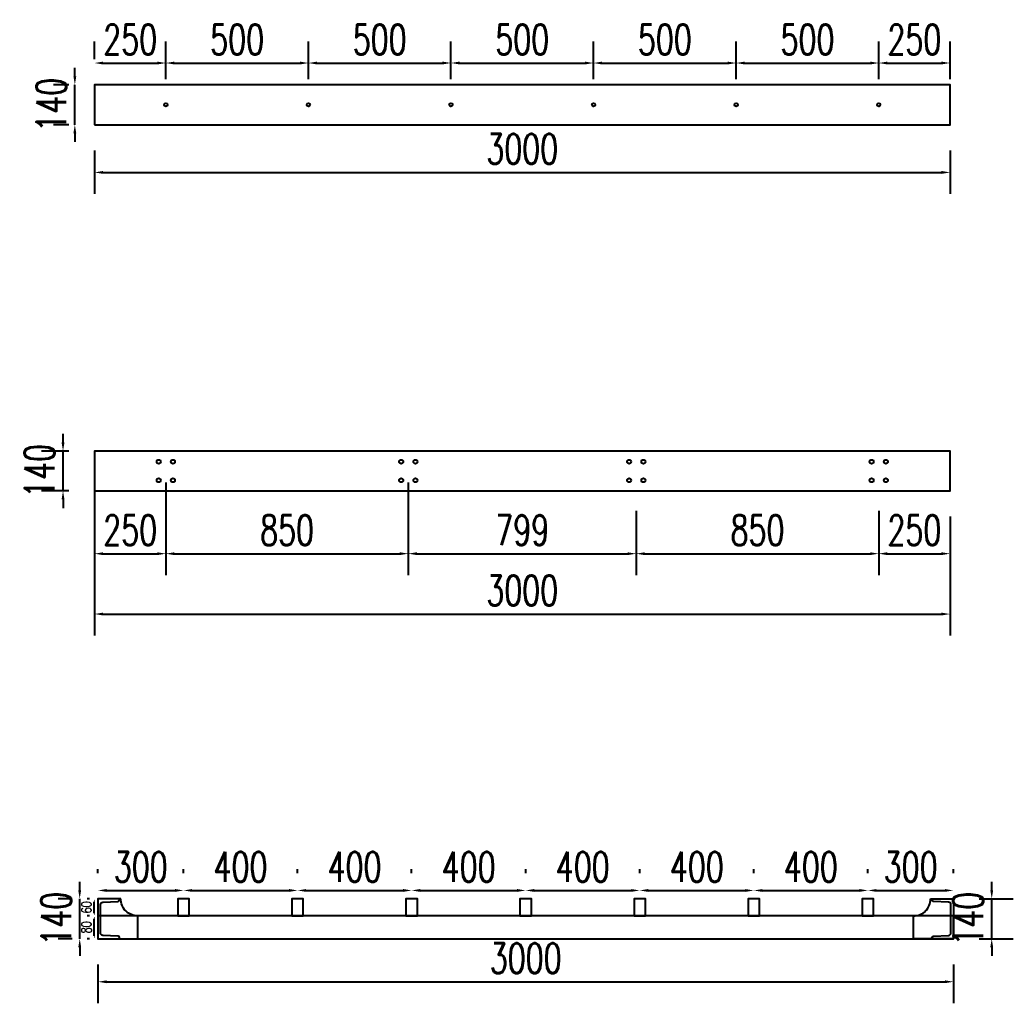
# Model space of a CAD drawing. Header units: millimetres. Extents: x -1546798 to -962116, y 1297493 to 1531173.
# Drawn here: x -1309040 to -1305557, y 1351960 to 1355409 of the extents above; entities that cross this region are included whole.
import ezdxf

# ---------------------------------------------------------------- set-up
doc = ezdxf.new("R2010")
doc.units = ezdxf.units.MM
doc.header["$LTSCALE"] = 10
doc.layers.get('DEFPOINTS').update_dxf_attribs({"linetype": 'CONTINUOUS'})
doc.layers.add('W-STEEL_FRAME钢架', color=3, linetype='CONTINUOUS')
doc.styles.add('STANDARD_T3', font='simplex.shx', dxfattribs={"width": 0.7, "bigfont": 'gbcbig.shx'})
doc.dimstyles.new('W&&10', dxfattribs={"dimtxt": 35, "dimasz": 10, "dimexe": 25, "dimexo": 30, "dimgap": 10, "dimtad": 1, "dimdec": 0, "dimzin": 0, "dimdsep": 46, "dimtxsty": 'STANDARD_T3', "dimcen": 0.09, "dimclrd": 1, "dimclre": 1, "dimclrt": 7, "dimazin": 2, "dimtfac": 1, "dimtdec": 0, "dimtix": 1, "dimtmove": 2, "dimatfit": 3, "dimfxl": 100, "dimtolj": 1, "dimtzin": 0, "dimarcsym": 0})
doc.dimstyles.new('W&&30', dxfattribs={"dimtxt": 105, "dimasz": 30, "dimexe": 75, "dimexo": 90, "dimgap": 30, "dimtad": 1, "dimdec": 0, "dimzin": 0, "dimdsep": 46, "dimtxsty": 'STANDARD_T3', "dimcen": 0.09, "dimclrd": 1, "dimclre": 1, "dimclrt": 7, "dimazin": 2, "dimtfac": 1, "dimtdec": 0, "dimtix": 1, "dimtmove": 1, "dimatfit": 3, "dimfxl": 100, "dimtolj": 1, "dimtzin": 0, "dimarcsym": 0})

# ---------------------------------------------------------------- blocks, each defined once
blk = doc.blocks.new('14C')
at = {"layer": 'W-STEEL_FRAME钢架'}
blk.add_lwpolyline([(75.2, 140), (0, 140), (0, 0), (75.2, 0), (75.2, 3.8, 0.398895), (70.3, 9), (17, 11.8, -0.398895), (8.8, 20.6), (8.8, 119.4, -0.398895), (17, 128.2), (70.3, 131, 0.398895), (75.2, 136.2)], format="xyb", close=True, dxfattribs=at)
blk = doc.blocks.new('*D150')
at = {"layer": 'DEFPOINTS', "color": 0, "transparency": 16777216}
for p in [(-1308830.6, 1352325.8), (-1308766.6, 1352325.8), (-1308766.6, 1352185.8)]:
    blk.add_point(p, dxfattribs=at)
at = {"layer": 'W-STEEL_FRAME钢架', "color": 1, "lineweight": -2, "transparency": 16777216}
for p, q in [((-1308830.6, 1352355.8), (-1308830.6, 1352385.8)), ((-1308856.6, 1352325.8), (-1308905.6, 1352325.8)), ((-1308830.6, 1352185.8), (-1308830.6, 1352325.8)), ((-1308856.6, 1352185.8), (-1308905.6, 1352185.8)), ((-1308830.6, 1352155.8), (-1308830.6, 1352125.8))]:
    blk.add_line(p, q, dxfattribs=at)
at = {"layer": 'W-STEEL_FRAME钢架', "color": 1, "transparency": 16777216}
for points in [[(-1308835.6, 1352355.8), (-1308825.6, 1352355.8), (-1308830.6, 1352325.8)], [(-1308835.6, 1352155.8), (-1308825.6, 1352155.8), (-1308830.6, 1352185.8)]]:
    blk.add_solid(points, dxfattribs=at)
at = {"layer": 'W-STEEL_FRAME钢架', "color": 7, "transparency": 16777216, "insert": (-1308913.1, 1352255.8), "char_height": 105, "attachment_point": 5, "rotation": 90, "style": 'STANDARD_T3'}
blk.add_mtext('\\A1;140', dxfattribs=at)
blk = doc.blocks.new('*D149')
at = {"layer": 'DEFPOINTS', "color": 0, "transparency": 16777216}
for p in [(-1308779.4, 1352265.8), (-1308766.6, 1352265.8), (-1308766.6, 1352185.8)]:
    blk.add_point(p, dxfattribs=at)
at = {"layer": 'W-STEEL_FRAME钢架', "color": 1, "lineweight": -2, "transparency": 16777216}
for p, q in [((-1308796.6, 1352265.8), (-1308804.4, 1352265.8)), ((-1308779.4, 1352195.8), (-1308779.4, 1352255.8)), ((-1308796.6, 1352185.8), (-1308804.4, 1352185.8))]:
    blk.add_line(p, q, dxfattribs=at)
at = {"layer": 'W-STEEL_FRAME钢架', "color": 1, "transparency": 16777216}
for points in [[(-1308781, 1352255.8), (-1308777.7, 1352255.8), (-1308779.4, 1352265.8)], [(-1308781, 1352195.8), (-1308777.7, 1352195.8), (-1308779.4, 1352185.8)]]:
    blk.add_solid(points, dxfattribs=at)
at = {"layer": 'W-STEEL_FRAME钢架', "color": 7, "transparency": 16777216, "insert": (-1308806.9, 1352225.8), "char_height": 35, "attachment_point": 5, "rotation": 90, "style": 'STANDARD_T3'}
blk.add_mtext('\\A1;80', dxfattribs=at)
blk = doc.blocks.new('*D148')
at = {"layer": 'DEFPOINTS', "color": 0, "transparency": 16777216}
for p in [(-1308779.4, 1352325.8), (-1308766.6, 1352325.8), (-1308766.6, 1352265.8)]:
    blk.add_point(p, dxfattribs=at)
at = {"layer": 'W-STEEL_FRAME钢架', "color": 1, "lineweight": -2, "transparency": 16777216}
for p, q in [((-1308796.6, 1352325.8), (-1308804.4, 1352325.8)), ((-1308779.4, 1352275.8), (-1308779.4, 1352315.8)), ((-1308796.6, 1352265.8), (-1308804.4, 1352265.8))]:
    blk.add_line(p, q, dxfattribs=at)
at = {"layer": 'W-STEEL_FRAME钢架', "color": 1, "transparency": 16777216}
for points in [[(-1308781, 1352315.8), (-1308777.7, 1352315.8), (-1308779.4, 1352325.8)], [(-1308781, 1352275.8), (-1308777.7, 1352275.8), (-1308779.4, 1352265.8)]]:
    blk.add_solid(points, dxfattribs=at)
at = {"layer": 'W-STEEL_FRAME钢架', "color": 7, "transparency": 16777216, "insert": (-1308806.9, 1352295.8), "char_height": 35, "attachment_point": 5, "rotation": 90, "style": 'STANDARD_T3'}
blk.add_mtext('\\A1;60', dxfattribs=at)
blk = doc.blocks.new('*D151')
at = {"layer": 'DEFPOINTS', "color": 0, "transparency": 16777216}
for p in [(-1308778.6, 1355040.9), (-1305778.6, 1355040.9), (-1305778.6, 1354873.7)]:
    blk.add_point(p, dxfattribs=at)
at = {"layer": 'W-STEEL_FRAME钢架', "color": 1, "lineweight": -2, "transparency": 16777216}
for p, q in [((-1308778.6, 1354950.9), (-1308778.6, 1354798.7)), ((-1305778.6, 1354950.9), (-1305778.6, 1354798.7)), ((-1308748.6, 1354873.7), (-1305808.6, 1354873.7))]:
    blk.add_line(p, q, dxfattribs=at)
at = {"layer": 'W-STEEL_FRAME钢架', "color": 1, "transparency": 16777216}
for points in [[(-1308748.6, 1354878.7), (-1308748.6, 1354868.7), (-1308778.6, 1354873.7)], [(-1305808.6, 1354878.7), (-1305808.6, 1354868.7), (-1305778.6, 1354873.7)]]:
    blk.add_solid(points, dxfattribs=at)
at = {"layer": 'W-STEEL_FRAME钢架', "color": 7, "transparency": 16777216, "insert": (-1307278.6, 1354956.2), "char_height": 105, "attachment_point": 5, "style": 'STANDARD_T3'}
blk.add_mtext('\\A1;3000', dxfattribs=at)
blk = doc.blocks.new('*D152')
at = {"layer": 'DEFPOINTS', "color": 0, "transparency": 16777216}
for p in [(-1308766.6, 1352185.8), (-1305766.6, 1352185.8), (-1305766.6, 1352034.9)]:
    blk.add_point(p, dxfattribs=at)
at = {"layer": 'W-STEEL_FRAME钢架', "color": 1, "lineweight": -2, "transparency": 16777216}
for p, q in [((-1308766.6, 1352095.8), (-1308766.6, 1351959.9)), ((-1305766.6, 1352095.8), (-1305766.6, 1351959.9)), ((-1308736.6, 1352034.9), (-1305796.6, 1352034.9))]:
    blk.add_line(p, q, dxfattribs=at)
at = {"layer": 'W-STEEL_FRAME钢架', "color": 1, "transparency": 16777216}
for points in [[(-1308736.6, 1352039.9), (-1308736.6, 1352029.9), (-1308766.6, 1352034.9)], [(-1305796.6, 1352039.9), (-1305796.6, 1352029.9), (-1305766.6, 1352034.9)]]:
    blk.add_solid(points, dxfattribs=at)
at = {"layer": 'W-STEEL_FRAME钢架', "color": 7, "transparency": 16777216, "insert": (-1307266.6, 1352117.4), "char_height": 105, "attachment_point": 5, "style": 'STANDARD_T3'}
blk.add_mtext('\\A1;3000', dxfattribs=at)
blk = doc.blocks.new('*D153')
at = {"layer": 'DEFPOINTS', "color": 0, "transparency": 16777216}
for p in [(-1308466.6, 1352355.2), (-1308766.6, 1352325.8), (-1308466.6, 1352325.8)]:
    blk.add_point(p, dxfattribs=at)
at = {"layer": 'W-STEEL_FRAME钢架', "color": 1, "lineweight": -2, "transparency": 16777216}
for p, q in [((-1308766.6, 1352415.8), (-1308766.6, 1352430.2)), ((-1308466.6, 1352415.8), (-1308466.6, 1352430.2)), ((-1308736.6, 1352355.2), (-1308496.6, 1352355.2))]:
    blk.add_line(p, q, dxfattribs=at)
at = {"layer": 'W-STEEL_FRAME钢架', "color": 1, "transparency": 16777216}
for points in [[(-1308736.6, 1352360.2), (-1308736.6, 1352350.2), (-1308766.6, 1352355.2)], [(-1308496.6, 1352360.2), (-1308496.6, 1352350.2), (-1308466.6, 1352355.2)]]:
    blk.add_solid(points, dxfattribs=at)
at = {"layer": 'W-STEEL_FRAME钢架', "color": 7, "transparency": 16777216, "insert": (-1308616.6, 1352437.7), "char_height": 105, "attachment_point": 5, "style": 'STANDARD_T3'}
blk.add_mtext('\\A1;300', dxfattribs=at)
blk = doc.blocks.new('*D154')
at = {"layer": 'DEFPOINTS', "color": 0, "transparency": 16777216}
for p in [(-1308066.6, 1352355.2), (-1308466.6, 1352325.8), (-1308066.6, 1352325.8)]:
    blk.add_point(p, dxfattribs=at)
at = {"layer": 'W-STEEL_FRAME钢架', "color": 1, "lineweight": -2, "transparency": 16777216}
for p, q in [((-1308466.6, 1352415.8), (-1308466.6, 1352430.2)), ((-1308066.6, 1352415.8), (-1308066.6, 1352430.2)), ((-1308436.6, 1352355.2), (-1308096.6, 1352355.2))]:
    blk.add_line(p, q, dxfattribs=at)
at = {"layer": 'W-STEEL_FRAME钢架', "color": 1, "transparency": 16777216}
for points in [[(-1308436.6, 1352360.2), (-1308436.6, 1352350.2), (-1308466.6, 1352355.2)], [(-1308096.6, 1352360.2), (-1308096.6, 1352350.2), (-1308066.6, 1352355.2)]]:
    blk.add_solid(points, dxfattribs=at)
at = {"layer": 'W-STEEL_FRAME钢架', "color": 7, "transparency": 16777216, "insert": (-1308266.6, 1352437.7), "char_height": 105, "attachment_point": 5, "style": 'STANDARD_T3'}
blk.add_mtext('\\A1;400', dxfattribs=at)
blk = doc.blocks.new('*D155')
at = {"layer": 'DEFPOINTS', "color": 0, "transparency": 16777216}
for p in [(-1307666.6, 1352355.2), (-1308066.6, 1352325.8), (-1307666.6, 1352325.8)]:
    blk.add_point(p, dxfattribs=at)
at = {"layer": 'W-STEEL_FRAME钢架', "color": 1, "lineweight": -2, "transparency": 16777216}
for p, q in [((-1308066.6, 1352415.8), (-1308066.6, 1352430.2)), ((-1307666.6, 1352415.8), (-1307666.6, 1352430.2)), ((-1308036.6, 1352355.2), (-1307696.6, 1352355.2))]:
    blk.add_line(p, q, dxfattribs=at)
at = {"layer": 'W-STEEL_FRAME钢架', "color": 1, "transparency": 16777216}
for points in [[(-1308036.6, 1352360.2), (-1308036.6, 1352350.2), (-1308066.6, 1352355.2)], [(-1307696.6, 1352360.2), (-1307696.6, 1352350.2), (-1307666.6, 1352355.2)]]:
    blk.add_solid(points, dxfattribs=at)
at = {"layer": 'W-STEEL_FRAME钢架', "color": 7, "transparency": 16777216, "insert": (-1307866.6, 1352437.7), "char_height": 105, "attachment_point": 5, "style": 'STANDARD_T3'}
blk.add_mtext('\\A1;400', dxfattribs=at)
blk = doc.blocks.new('*D156')
at = {"layer": 'DEFPOINTS', "color": 0, "transparency": 16777216}
for p in [(-1307266.6, 1352355.2), (-1307666.6, 1352325.8), (-1307266.6, 1352325.8)]:
    blk.add_point(p, dxfattribs=at)
at = {"layer": 'W-STEEL_FRAME钢架', "color": 1, "lineweight": -2, "transparency": 16777216}
for p, q in [((-1307666.6, 1352415.8), (-1307666.6, 1352430.2)), ((-1307266.6, 1352415.8), (-1307266.6, 1352430.2)), ((-1307636.6, 1352355.2), (-1307296.6, 1352355.2))]:
    blk.add_line(p, q, dxfattribs=at)
at = {"layer": 'W-STEEL_FRAME钢架', "color": 1, "transparency": 16777216}
for points in [[(-1307636.6, 1352360.2), (-1307636.6, 1352350.2), (-1307666.6, 1352355.2)], [(-1307296.6, 1352360.2), (-1307296.6, 1352350.2), (-1307266.6, 1352355.2)]]:
    blk.add_solid(points, dxfattribs=at)
at = {"layer": 'W-STEEL_FRAME钢架', "color": 7, "transparency": 16777216, "insert": (-1307466.6, 1352437.7), "char_height": 105, "attachment_point": 5, "style": 'STANDARD_T3'}
blk.add_mtext('\\A1;400', dxfattribs=at)
blk = doc.blocks.new('*D157')
at = {"layer": 'DEFPOINTS', "color": 0, "transparency": 16777216}
for p in [(-1306866.6, 1352355.2), (-1307266.6, 1352325.8), (-1306866.6, 1352325.8)]:
    blk.add_point(p, dxfattribs=at)
at = {"layer": 'W-STEEL_FRAME钢架', "color": 1, "lineweight": -2, "transparency": 16777216}
for p, q in [((-1307266.6, 1352415.8), (-1307266.6, 1352430.2)), ((-1306866.6, 1352415.8), (-1306866.6, 1352430.2)), ((-1307236.6, 1352355.2), (-1306896.6, 1352355.2))]:
    blk.add_line(p, q, dxfattribs=at)
at = {"layer": 'W-STEEL_FRAME钢架', "color": 1, "transparency": 16777216}
for points in [[(-1307236.6, 1352360.2), (-1307236.6, 1352350.2), (-1307266.6, 1352355.2)], [(-1306896.6, 1352360.2), (-1306896.6, 1352350.2), (-1306866.6, 1352355.2)]]:
    blk.add_solid(points, dxfattribs=at)
at = {"layer": 'W-STEEL_FRAME钢架', "color": 7, "transparency": 16777216, "insert": (-1307066.6, 1352437.7), "char_height": 105, "attachment_point": 5, "style": 'STANDARD_T3'}
blk.add_mtext('\\A1;400', dxfattribs=at)
blk = doc.blocks.new('*D158')
at = {"layer": 'DEFPOINTS', "color": 0, "transparency": 16777216}
for p in [(-1306466.6, 1352355.2), (-1306866.6, 1352325.8), (-1306466.6, 1352325.8)]:
    blk.add_point(p, dxfattribs=at)
at = {"layer": 'W-STEEL_FRAME钢架', "color": 1, "lineweight": -2, "transparency": 16777216}
for p, q in [((-1306866.6, 1352415.8), (-1306866.6, 1352430.2)), ((-1306466.6, 1352415.8), (-1306466.6, 1352430.2)), ((-1306836.6, 1352355.2), (-1306496.6, 1352355.2))]:
    blk.add_line(p, q, dxfattribs=at)
at = {"layer": 'W-STEEL_FRAME钢架', "color": 1, "transparency": 16777216}
for points in [[(-1306836.6, 1352360.2), (-1306836.6, 1352350.2), (-1306866.6, 1352355.2)], [(-1306496.6, 1352360.2), (-1306496.6, 1352350.2), (-1306466.6, 1352355.2)]]:
    blk.add_solid(points, dxfattribs=at)
at = {"layer": 'W-STEEL_FRAME钢架', "color": 7, "transparency": 16777216, "insert": (-1306666.6, 1352437.7), "char_height": 105, "attachment_point": 5, "style": 'STANDARD_T3'}
blk.add_mtext('\\A1;400', dxfattribs=at)
blk = doc.blocks.new('*D159')
at = {"layer": 'DEFPOINTS', "color": 0, "transparency": 16777216}
for p in [(-1306066.6, 1352355.2), (-1306466.6, 1352325.8), (-1306066.6, 1352325.8)]:
    blk.add_point(p, dxfattribs=at)
at = {"layer": 'W-STEEL_FRAME钢架', "color": 1, "lineweight": -2, "transparency": 16777216}
for p, q in [((-1306466.6, 1352415.8), (-1306466.6, 1352430.2)), ((-1306066.6, 1352415.8), (-1306066.6, 1352430.2)), ((-1306436.6, 1352355.2), (-1306096.6, 1352355.2))]:
    blk.add_line(p, q, dxfattribs=at)
at = {"layer": 'W-STEEL_FRAME钢架', "color": 1, "transparency": 16777216}
for points in [[(-1306436.6, 1352360.2), (-1306436.6, 1352350.2), (-1306466.6, 1352355.2)], [(-1306096.6, 1352360.2), (-1306096.6, 1352350.2), (-1306066.6, 1352355.2)]]:
    blk.add_solid(points, dxfattribs=at)
at = {"layer": 'W-STEEL_FRAME钢架', "color": 7, "transparency": 16777216, "insert": (-1306266.6, 1352437.7), "char_height": 105, "attachment_point": 5, "style": 'STANDARD_T3'}
blk.add_mtext('\\A1;400', dxfattribs=at)
blk = doc.blocks.new('*D160')
at = {"layer": 'DEFPOINTS', "color": 0, "transparency": 16777216}
for p in [(-1305766.6, 1352355.2), (-1306066.6, 1352325.8), (-1305766.6, 1352325.8)]:
    blk.add_point(p, dxfattribs=at)
at = {"layer": 'W-STEEL_FRAME钢架', "color": 1, "lineweight": -2, "transparency": 16777216}
for p, q in [((-1306066.6, 1352415.8), (-1306066.6, 1352430.2)), ((-1305766.6, 1352415.8), (-1305766.6, 1352430.2)), ((-1306036.6, 1352355.2), (-1305796.6, 1352355.2))]:
    blk.add_line(p, q, dxfattribs=at)
at = {"layer": 'W-STEEL_FRAME钢架', "color": 1, "transparency": 16777216}
for points in [[(-1306036.6, 1352360.2), (-1306036.6, 1352350.2), (-1306066.6, 1352355.2)], [(-1305796.6, 1352360.2), (-1305796.6, 1352350.2), (-1305766.6, 1352355.2)]]:
    blk.add_solid(points, dxfattribs=at)
at = {"layer": 'W-STEEL_FRAME钢架', "color": 7, "transparency": 16777216, "insert": (-1305916.6, 1352437.7), "char_height": 105, "attachment_point": 5, "style": 'STANDARD_T3'}
blk.add_mtext('\\A1;300', dxfattribs=at)
blk = doc.blocks.new('*D162')
at = {"layer": 'DEFPOINTS', "color": 0, "transparency": 16777216}
for p in [(-1308778.6, 1353896.5), (-1308528.6, 1353876.5), (-1308528.6, 1353536.4)]:
    blk.add_point(p, dxfattribs=at)
at = {"layer": 'W-STEEL_FRAME钢架', "color": 1, "lineweight": -2, "transparency": 16777216}
for p, q in [((-1308778.6, 1353806.5), (-1308778.6, 1353461.4)), ((-1308528.6, 1353786.5), (-1308528.6, 1353461.4)), ((-1308748.6, 1353536.4), (-1308558.6, 1353536.4))]:
    blk.add_line(p, q, dxfattribs=at)
at = {"layer": 'W-STEEL_FRAME钢架', "color": 1, "transparency": 16777216}
for points in [[(-1308748.6, 1353541.4), (-1308748.6, 1353531.4), (-1308778.6, 1353536.4)], [(-1308558.6, 1353541.4), (-1308558.6, 1353531.4), (-1308528.6, 1353536.4)]]:
    blk.add_solid(points, dxfattribs=at)
at = {"layer": 'W-STEEL_FRAME钢架', "color": 7, "transparency": 16777216, "insert": (-1308653.6, 1353618.9), "char_height": 105, "attachment_point": 5, "style": 'STANDARD_T3'}
blk.add_mtext('\\A1;250', dxfattribs=at)
blk = doc.blocks.new('*D161')
at = {"layer": 'DEFPOINTS', "color": 0, "transparency": 16777216}
for p in [(-1308528.6, 1353876.5), (-1307678.3, 1353876.5), (-1307678.3, 1353536.4)]:
    blk.add_point(p, dxfattribs=at)
at = {"layer": 'W-STEEL_FRAME钢架', "color": 1, "lineweight": -2, "transparency": 16777216}
for p, q in [((-1308528.6, 1353786.5), (-1308528.6, 1353461.4)), ((-1307678.3, 1353786.5), (-1307678.3, 1353461.4)), ((-1308498.6, 1353536.4), (-1307708.3, 1353536.4))]:
    blk.add_line(p, q, dxfattribs=at)
at = {"layer": 'W-STEEL_FRAME钢架', "color": 1, "transparency": 16777216}
for points in [[(-1308498.6, 1353541.4), (-1308498.6, 1353531.4), (-1308528.6, 1353536.4)], [(-1307708.3, 1353541.4), (-1307708.3, 1353531.4), (-1307678.3, 1353536.4)]]:
    blk.add_solid(points, dxfattribs=at)
at = {"layer": 'W-STEEL_FRAME钢架', "color": 7, "transparency": 16777216, "insert": (-1308103.4, 1353618.9), "char_height": 105, "attachment_point": 5, "style": 'STANDARD_T3'}
blk.add_mtext('\\A1;850', dxfattribs=at)
blk = doc.blocks.new('*D165')
at = {"layer": 'DEFPOINTS', "color": 0, "transparency": 16777216}
for p in [(-1308778.6, 1353756.5), (-1305778.6, 1353756.5), (-1305778.6, 1353324.7)]:
    blk.add_point(p, dxfattribs=at)
at = {"layer": 'W-STEEL_FRAME钢架', "color": 1, "lineweight": -2, "transparency": 16777216}
for p, q in [((-1308778.6, 1353666.5), (-1308778.6, 1353249.7)), ((-1305778.6, 1353666.5), (-1305778.6, 1353249.7)), ((-1308748.6, 1353324.7), (-1305808.6, 1353324.7))]:
    blk.add_line(p, q, dxfattribs=at)
at = {"layer": 'W-STEEL_FRAME钢架', "color": 1, "transparency": 16777216}
for points in [[(-1308748.6, 1353329.7), (-1308748.6, 1353319.7), (-1308778.6, 1353324.7)], [(-1305808.6, 1353329.7), (-1305808.6, 1353319.7), (-1305778.6, 1353324.7)]]:
    blk.add_solid(points, dxfattribs=at)
at = {"layer": 'W-STEEL_FRAME钢架', "color": 7, "transparency": 16777216, "insert": (-1307278.6, 1353407.2), "char_height": 105, "attachment_point": 5, "style": 'STANDARD_T3'}
blk.add_mtext('\\A1;3000', dxfattribs=at)
blk = doc.blocks.new('*D166')
at = {"layer": 'DEFPOINTS', "color": 0, "transparency": 16777216}
for p in [(-1308889.1, 1353896.5), (-1308778.6, 1353896.5), (-1308778.6, 1353756.5)]:
    blk.add_point(p, dxfattribs=at)
at = {"layer": 'W-STEEL_FRAME钢架', "color": 1, "lineweight": -2, "transparency": 16777216}
for p, q in [((-1308889.1, 1353926.5), (-1308889.1, 1353956.5)), ((-1308868.6, 1353896.5), (-1308964.1, 1353896.5)), ((-1308889.1, 1353756.5), (-1308889.1, 1353896.5)), ((-1308868.6, 1353756.5), (-1308964.1, 1353756.5)), ((-1308889.1, 1353726.5), (-1308889.1, 1353696.5))]:
    blk.add_line(p, q, dxfattribs=at)
at = {"layer": 'W-STEEL_FRAME钢架', "color": 1, "transparency": 16777216}
for points in [[(-1308894.1, 1353926.5), (-1308884.1, 1353926.5), (-1308889.1, 1353896.5)], [(-1308894.1, 1353726.5), (-1308884.1, 1353726.5), (-1308889.1, 1353756.5)]]:
    blk.add_solid(points, dxfattribs=at)
at = {"layer": 'W-STEEL_FRAME钢架', "color": 7, "transparency": 16777216, "insert": (-1308971.6, 1353826.5), "char_height": 105, "attachment_point": 5, "rotation": 90, "style": 'STANDARD_T3'}
blk.add_mtext('\\A1;140', dxfattribs=at)
blk = doc.blocks.new('*D167')
at = {"layer": 'DEFPOINTS', "color": 0, "transparency": 16777216}
for p in [(-1308847.7, 1355180.9), (-1308778.6, 1355180.9), (-1308778.6, 1355040.9)]:
    blk.add_point(p, dxfattribs=at)
at = {"layer": 'W-STEEL_FRAME钢架', "color": 1, "lineweight": -2, "transparency": 16777216}
for p, q in [((-1308847.7, 1355210.9), (-1308847.7, 1355240.9)), ((-1308868.6, 1355180.9), (-1308922.7, 1355180.9)), ((-1308847.7, 1355040.9), (-1308847.7, 1355180.9)), ((-1308868.6, 1355040.9), (-1308922.7, 1355040.9)), ((-1308847.7, 1355010.9), (-1308847.7, 1354980.9))]:
    blk.add_line(p, q, dxfattribs=at)
at = {"layer": 'W-STEEL_FRAME钢架', "color": 1, "transparency": 16777216}
for points in [[(-1308852.7, 1355210.9), (-1308842.7, 1355210.9), (-1308847.7, 1355180.9)], [(-1308852.7, 1355010.9), (-1308842.7, 1355010.9), (-1308847.7, 1355040.9)]]:
    blk.add_solid(points, dxfattribs=at)
at = {"layer": 'W-STEEL_FRAME钢架', "color": 7, "transparency": 16777216, "insert": (-1308930.2, 1355110.9), "char_height": 105, "attachment_point": 5, "rotation": 90, "style": 'STANDARD_T3'}
blk.add_mtext('\\A1;140', dxfattribs=at)
blk = doc.blocks.new('*D168')
at = {"layer": 'DEFPOINTS', "color": 0, "transparency": 16777216}
for p in [(-1305766.6, 1352325.8), (-1305632.3, 1352325.8), (-1305766.6, 1352185.8)]:
    blk.add_point(p, dxfattribs=at)
at = {"layer": 'W-STEEL_FRAME钢架', "color": 1, "lineweight": -2, "transparency": 16777216}
for p, q in [((-1305632.3, 1352355.8), (-1305632.3, 1352385.8)), ((-1305676.6, 1352325.8), (-1305557.3, 1352325.8)), ((-1305632.3, 1352185.8), (-1305632.3, 1352325.8)), ((-1305676.6, 1352185.8), (-1305557.3, 1352185.8)), ((-1305632.3, 1352155.8), (-1305632.3, 1352125.8))]:
    blk.add_line(p, q, dxfattribs=at)
at = {"layer": 'W-STEEL_FRAME钢架', "color": 1, "transparency": 16777216}
for points in [[(-1305637.3, 1352355.8), (-1305627.3, 1352355.8), (-1305632.3, 1352325.8)], [(-1305637.3, 1352155.8), (-1305627.3, 1352155.8), (-1305632.3, 1352185.8)]]:
    blk.add_solid(points, dxfattribs=at)
at = {"layer": 'W-STEEL_FRAME钢架', "color": 7, "transparency": 16777216, "insert": (-1305714.8, 1352255.8), "char_height": 105, "attachment_point": 5, "rotation": 90, "style": 'STANDARD_T3'}
blk.add_mtext('\\A1;140', dxfattribs=at)
blk = doc.blocks.new('*D673')
at = {"layer": 'DEFPOINTS', "color": 0, "transparency": 16777216}
for p in [(-1307678.3, 1353876.5), (-1306878.9, 1353776.5), (-1306878.9, 1353536.4)]:
    blk.add_point(p, dxfattribs=at)
at = {"layer": 'W-STEEL_FRAME钢架', "color": 1, "lineweight": -2, "transparency": 16777216}
for p, q in [((-1307678.3, 1353786.5), (-1307678.3, 1353461.4)), ((-1306878.9, 1353686.5), (-1306878.9, 1353461.4)), ((-1307648.3, 1353536.4), (-1306908.9, 1353536.4))]:
    blk.add_line(p, q, dxfattribs=at)
at = {"layer": 'W-STEEL_FRAME钢架', "color": 1, "transparency": 16777216}
for points in [[(-1307648.3, 1353541.4), (-1307648.3, 1353531.4), (-1307678.3, 1353536.4)], [(-1306908.9, 1353541.4), (-1306908.9, 1353531.4), (-1306878.9, 1353536.4)]]:
    blk.add_solid(points, dxfattribs=at)
at = {"layer": 'W-STEEL_FRAME钢架', "color": 7, "transparency": 16777216, "insert": (-1307278.6, 1353618.9), "char_height": 105, "attachment_point": 5, "style": 'STANDARD_T3'}
blk.add_mtext('\\A1;799', dxfattribs=at)
blk = doc.blocks.new('*D674')
at = {"layer": 'DEFPOINTS', "color": 0, "transparency": 16777216}
for p in [(-1306878.9, 1353776.5), (-1306028.6, 1353776.5), (-1306028.6, 1353536.4)]:
    blk.add_point(p, dxfattribs=at)
at = {"layer": 'W-STEEL_FRAME钢架', "color": 1, "lineweight": -2, "transparency": 16777216}
for p, q in [((-1306878.9, 1353686.5), (-1306878.9, 1353461.4)), ((-1306028.6, 1353686.5), (-1306028.6, 1353461.4)), ((-1306848.9, 1353536.4), (-1306058.6, 1353536.4))]:
    blk.add_line(p, q, dxfattribs=at)
at = {"layer": 'W-STEEL_FRAME钢架', "color": 1, "transparency": 16777216}
for points in [[(-1306848.9, 1353541.4), (-1306848.9, 1353531.4), (-1306878.9, 1353536.4)], [(-1306058.6, 1353541.4), (-1306058.6, 1353531.4), (-1306028.6, 1353536.4)]]:
    blk.add_solid(points, dxfattribs=at)
at = {"layer": 'W-STEEL_FRAME钢架', "color": 7, "transparency": 16777216, "insert": (-1306453.8, 1353618.9), "char_height": 105, "attachment_point": 5, "style": 'STANDARD_T3'}
blk.add_mtext('\\A1;850', dxfattribs=at)
blk = doc.blocks.new('*D675')
at = {"layer": 'DEFPOINTS', "color": 0, "transparency": 16777216}
for p in [(-1306028.6, 1353776.5), (-1305778.6, 1353756.5), (-1305778.6, 1353536.4)]:
    blk.add_point(p, dxfattribs=at)
at = {"layer": 'W-STEEL_FRAME钢架', "color": 1, "lineweight": -2, "transparency": 16777216}
for p, q in [((-1306028.6, 1353686.5), (-1306028.6, 1353461.4)), ((-1305778.6, 1353666.5), (-1305778.6, 1353461.4)), ((-1305998.6, 1353536.4), (-1305808.6, 1353536.4))]:
    blk.add_line(p, q, dxfattribs=at)
at = {"layer": 'W-STEEL_FRAME钢架', "color": 1, "transparency": 16777216}
for points in [[(-1305998.6, 1353541.4), (-1305998.6, 1353531.4), (-1306028.6, 1353536.4)], [(-1305808.6, 1353541.4), (-1305808.6, 1353531.4), (-1305778.6, 1353536.4)]]:
    blk.add_solid(points, dxfattribs=at)
at = {"layer": 'W-STEEL_FRAME钢架', "color": 7, "transparency": 16777216, "insert": (-1305903.6, 1353618.9), "char_height": 105, "attachment_point": 5, "style": 'STANDARD_T3'}
blk.add_mtext('\\A1;250', dxfattribs=at)
blk = doc.blocks.new('*U681')
at = {"layer": 'W-STEEL_FRAME钢架'}
blk.add_circle((0, 0), 6, dxfattribs=at)
blk = doc.blocks.new('*U682')
at = {"layer": 'W-STEEL_FRAME钢架', "color": 0, "linetype": 'ByBlock', "lineweight": -2, "transparency": 16777216}
for p in [(0, 0), (500, 0), (1000, 0), (1500, 0), (2000, 0), (2500, 0)]:
    blk.add_blockref('*U681', p, dxfattribs=at)
blk = doc.blocks.new('*D683')
at = {"layer": 'DEFPOINTS', "color": 0, "transparency": 16777216}
for p in [(-1308528.6, 1355257.4), (-1308778.6, 1355180.9), (-1308528.6, 1355110.9)]:
    blk.add_point(p, dxfattribs=at)
at = {"layer": 'W-STEEL_FRAME钢架', "color": 1, "lineweight": -2, "transparency": 16777216}
for p, q in [((-1308778.6, 1355270.9), (-1308778.6, 1355332.4)), ((-1308528.6, 1355200.9), (-1308528.6, 1355332.4)), ((-1308748.6, 1355257.4), (-1308558.6, 1355257.4))]:
    blk.add_line(p, q, dxfattribs=at)
at = {"layer": 'W-STEEL_FRAME钢架', "color": 1, "transparency": 16777216}
for points in [[(-1308748.6, 1355262.4), (-1308748.6, 1355252.4), (-1308778.6, 1355257.4)], [(-1308558.6, 1355262.4), (-1308558.6, 1355252.4), (-1308528.6, 1355257.4)]]:
    blk.add_solid(points, dxfattribs=at)
at = {"layer": 'W-STEEL_FRAME钢架', "color": 7, "transparency": 16777216, "insert": (-1308653.6, 1355339.9), "char_height": 105, "attachment_point": 5, "style": 'STANDARD_T3'}
blk.add_mtext('\\A1;250', dxfattribs=at)
blk = doc.blocks.new('*D684')
at = {"layer": 'DEFPOINTS', "color": 0, "transparency": 16777216}
for p in [(-1308028.6, 1355257.4), (-1308528.6, 1355110.9), (-1308028.6, 1355110.9)]:
    blk.add_point(p, dxfattribs=at)
at = {"layer": 'W-STEEL_FRAME钢架', "color": 1, "lineweight": -2, "transparency": 16777216}
for p, q in [((-1308528.6, 1355200.9), (-1308528.6, 1355332.4)), ((-1308028.6, 1355200.9), (-1308028.6, 1355332.4)), ((-1308498.6, 1355257.4), (-1308058.6, 1355257.4))]:
    blk.add_line(p, q, dxfattribs=at)
at = {"layer": 'W-STEEL_FRAME钢架', "color": 1, "transparency": 16777216}
for points in [[(-1308498.6, 1355262.4), (-1308498.6, 1355252.4), (-1308528.6, 1355257.4)], [(-1308058.6, 1355262.4), (-1308058.6, 1355252.4), (-1308028.6, 1355257.4)]]:
    blk.add_solid(points, dxfattribs=at)
at = {"layer": 'W-STEEL_FRAME钢架', "color": 7, "transparency": 16777216, "insert": (-1308278.6, 1355339.9), "char_height": 105, "attachment_point": 5, "style": 'STANDARD_T3'}
blk.add_mtext('\\A1;500', dxfattribs=at)
blk = doc.blocks.new('*D685')
at = {"layer": 'DEFPOINTS', "color": 0, "transparency": 16777216}
for p in [(-1307528.6, 1355257.4), (-1308028.6, 1355110.9), (-1307528.6, 1355110.9)]:
    blk.add_point(p, dxfattribs=at)
at = {"layer": 'W-STEEL_FRAME钢架', "color": 1, "lineweight": -2, "transparency": 16777216}
for p, q in [((-1308028.6, 1355200.9), (-1308028.6, 1355332.4)), ((-1307528.6, 1355200.9), (-1307528.6, 1355332.4)), ((-1307998.6, 1355257.4), (-1307558.6, 1355257.4))]:
    blk.add_line(p, q, dxfattribs=at)
at = {"layer": 'W-STEEL_FRAME钢架', "color": 1, "transparency": 16777216}
for points in [[(-1307998.6, 1355262.4), (-1307998.6, 1355252.4), (-1308028.6, 1355257.4)], [(-1307558.6, 1355262.4), (-1307558.6, 1355252.4), (-1307528.6, 1355257.4)]]:
    blk.add_solid(points, dxfattribs=at)
at = {"layer": 'W-STEEL_FRAME钢架', "color": 7, "transparency": 16777216, "insert": (-1307778.6, 1355339.9), "char_height": 105, "attachment_point": 5, "style": 'STANDARD_T3'}
blk.add_mtext('\\A1;500', dxfattribs=at)
blk = doc.blocks.new('*D686')
at = {"layer": 'DEFPOINTS', "color": 0, "transparency": 16777216}
for p in [(-1307028.6, 1355257.4), (-1307528.6, 1355110.9), (-1307028.6, 1355110.9)]:
    blk.add_point(p, dxfattribs=at)
at = {"layer": 'W-STEEL_FRAME钢架', "color": 1, "lineweight": -2, "transparency": 16777216}
for p, q in [((-1307528.6, 1355200.9), (-1307528.6, 1355332.4)), ((-1307028.6, 1355200.9), (-1307028.6, 1355332.4)), ((-1307498.6, 1355257.4), (-1307058.6, 1355257.4))]:
    blk.add_line(p, q, dxfattribs=at)
at = {"layer": 'W-STEEL_FRAME钢架', "color": 1, "transparency": 16777216}
for points in [[(-1307498.6, 1355262.4), (-1307498.6, 1355252.4), (-1307528.6, 1355257.4)], [(-1307058.6, 1355262.4), (-1307058.6, 1355252.4), (-1307028.6, 1355257.4)]]:
    blk.add_solid(points, dxfattribs=at)
at = {"layer": 'W-STEEL_FRAME钢架', "color": 7, "transparency": 16777216, "insert": (-1307278.6, 1355339.9), "char_height": 105, "attachment_point": 5, "style": 'STANDARD_T3'}
blk.add_mtext('\\A1;500', dxfattribs=at)
blk = doc.blocks.new('*D687')
at = {"layer": 'DEFPOINTS', "color": 0, "transparency": 16777216}
for p in [(-1306528.6, 1355257.4), (-1307028.6, 1355110.9), (-1306528.6, 1355110.9)]:
    blk.add_point(p, dxfattribs=at)
at = {"layer": 'W-STEEL_FRAME钢架', "color": 1, "lineweight": -2, "transparency": 16777216}
for p, q in [((-1307028.6, 1355200.9), (-1307028.6, 1355332.4)), ((-1306528.6, 1355200.9), (-1306528.6, 1355332.4)), ((-1306998.6, 1355257.4), (-1306558.6, 1355257.4))]:
    blk.add_line(p, q, dxfattribs=at)
at = {"layer": 'W-STEEL_FRAME钢架', "color": 1, "transparency": 16777216}
for points in [[(-1306998.6, 1355262.4), (-1306998.6, 1355252.4), (-1307028.6, 1355257.4)], [(-1306558.6, 1355262.4), (-1306558.6, 1355252.4), (-1306528.6, 1355257.4)]]:
    blk.add_solid(points, dxfattribs=at)
at = {"layer": 'W-STEEL_FRAME钢架', "color": 7, "transparency": 16777216, "insert": (-1306778.6, 1355339.9), "char_height": 105, "attachment_point": 5, "style": 'STANDARD_T3'}
blk.add_mtext('\\A1;500', dxfattribs=at)
blk = doc.blocks.new('*D688')
at = {"layer": 'DEFPOINTS', "color": 0, "transparency": 16777216}
for p in [(-1306028.6, 1355257.4), (-1306528.6, 1355110.9), (-1306028.6, 1355110.9)]:
    blk.add_point(p, dxfattribs=at)
at = {"layer": 'W-STEEL_FRAME钢架', "color": 1, "lineweight": -2, "transparency": 16777216}
for p, q in [((-1306528.6, 1355200.9), (-1306528.6, 1355332.4)), ((-1306028.6, 1355200.9), (-1306028.6, 1355332.4)), ((-1306498.6, 1355257.4), (-1306058.6, 1355257.4))]:
    blk.add_line(p, q, dxfattribs=at)
at = {"layer": 'W-STEEL_FRAME钢架', "color": 1, "transparency": 16777216}
for points in [[(-1306498.6, 1355262.4), (-1306498.6, 1355252.4), (-1306528.6, 1355257.4)], [(-1306058.6, 1355262.4), (-1306058.6, 1355252.4), (-1306028.6, 1355257.4)]]:
    blk.add_solid(points, dxfattribs=at)
at = {"layer": 'W-STEEL_FRAME钢架', "color": 7, "transparency": 16777216, "insert": (-1306278.6, 1355339.9), "char_height": 105, "attachment_point": 5, "style": 'STANDARD_T3'}
blk.add_mtext('\\A1;500', dxfattribs=at)
blk = doc.blocks.new('*D689')
at = {"layer": 'DEFPOINTS', "color": 0, "transparency": 16777216}
for p in [(-1305778.6, 1355257.4), (-1306028.6, 1355110.9), (-1305778.6, 1355110.9)]:
    blk.add_point(p, dxfattribs=at)
at = {"layer": 'W-STEEL_FRAME钢架', "color": 1, "lineweight": -2, "transparency": 16777216}
for p, q in [((-1306028.6, 1355200.9), (-1306028.6, 1355332.4)), ((-1305778.6, 1355200.9), (-1305778.6, 1355332.4)), ((-1305998.6, 1355257.4), (-1305808.6, 1355257.4))]:
    blk.add_line(p, q, dxfattribs=at)
at = {"layer": 'W-STEEL_FRAME钢架', "color": 1, "transparency": 16777216}
for points in [[(-1305998.6, 1355262.4), (-1305998.6, 1355252.4), (-1306028.6, 1355257.4)], [(-1305808.6, 1355262.4), (-1305808.6, 1355252.4), (-1305778.6, 1355257.4)]]:
    blk.add_solid(points, dxfattribs=at)
at = {"layer": 'W-STEEL_FRAME钢架', "color": 7, "transparency": 16777216, "insert": (-1305903.6, 1355339.9), "char_height": 105, "attachment_point": 5, "style": 'STANDARD_T3'}
blk.add_mtext('\\A1;250', dxfattribs=at)

msp = doc.modelspace()

# ---------------------------------------------------------------- linework, layer by layer
at = {"layer": 'W-STEEL_FRAME钢架'}
for points in [[(-1308778.6, 1355040.9), (-1305778.6, 1355040.9), (-1305778.6, 1355180.9), (-1308778.6, 1355180.9)], [(-1308778.6, 1353756.5), (-1305778.6, 1353756.5), (-1305778.6, 1353896.5), (-1308778.6, 1353896.5)]]:
    msp.add_lwpolyline(points, close=True, dxfattribs=at)
at = {"layer": 'W-STEEL_FRAME钢架', "color": 1}
for points in [[(-1308686.6, 1352325.8), (-1308766.6, 1352325.8), (-1308766.6, 1352185.8), (-1308626.6, 1352185.8), (-1308626.6, 1352265.8, -0.414214)], [(-1305846.6, 1352325.8), (-1305766.6, 1352325.8), (-1305766.6, 1352185.8), (-1305906.6, 1352185.8), (-1305906.6, 1352265.8, 0.414214)]]:
    msp.add_lwpolyline(points, format="xyb", close=True, dxfattribs=at)
at = {"layer": 'W-STEEL_FRAME钢架', "color": 5}
for points in [[(-1308486.6, 1352265.8), (-1308446.6, 1352265.8), (-1308446.6, 1352325.8), (-1308486.6, 1352325.8)], [(-1308086.6, 1352265.8), (-1308046.6, 1352265.8), (-1308046.6, 1352325.8), (-1308086.6, 1352325.8)], [(-1307686.6, 1352265.8), (-1307646.6, 1352265.8), (-1307646.6, 1352325.8), (-1307686.6, 1352325.8)], [(-1307286.6, 1352265.8), (-1307246.6, 1352265.8), (-1307246.6, 1352325.8), (-1307286.6, 1352325.8)], [(-1306886.6, 1352265.8), (-1306846.6, 1352265.8), (-1306846.6, 1352325.8), (-1306886.6, 1352325.8)], [(-1306486.6, 1352265.8), (-1306446.6, 1352265.8), (-1306446.6, 1352325.8), (-1306486.6, 1352325.8)], [(-1306086.6, 1352265.8), (-1306046.6, 1352265.8), (-1306046.6, 1352325.8), (-1306086.6, 1352325.8)]]:
    msp.add_lwpolyline(points, close=True, dxfattribs=at)
at = {"layer": 'W-STEEL_FRAME钢架', "color": 6}
msp.add_lwpolyline([(-1308766.6, 1352185.8), (-1305766.6, 1352185.8), (-1305766.6, 1352265.8), (-1308766.6, 1352265.8)], close=True, dxfattribs=at)
at = {"layer": 'W-STEEL_FRAME钢架', "color": 2}
for centre in [(-1308553.6, 1353859.1), (-1308503.6, 1353859.1), (-1307703.3, 1353859.1), (-1307653.3, 1353859.1), (-1306903.9, 1353859.1), (-1306853.9, 1353859.1), (-1306053.6, 1353859.1), (-1306003.6, 1353859.1), (-1308553.6, 1353793.8), (-1308503.6, 1353793.8), (-1307703.3, 1353793.8), (-1307653.3, 1353793.8), (-1306903.9, 1353793.8), (-1306853.9, 1353793.8), (-1306053.6, 1353793.8), (-1306003.6, 1353793.8)]:
    msp.add_circle(centre, 7, dxfattribs=at)

# ---------------------------------------------------------------- block references
at = {"layer": 'W-STEEL_FRAME钢架'}
for name, p in [('*U682', (-1308528.6, 1355110.9)), ('14C', (-1308766.6, 1352185.8))]:
    msp.add_blockref(name, p, dxfattribs=at)
at = {"layer": 'W-STEEL_FRAME钢架', "xscale": -1}
msp.add_blockref('14C', (-1305766.6, 1352185.8), dxfattribs=at)

# ---------------------------------------------------------------- dimensions: what is measured, and where the dimension line sits
at = {"layer": 'W-STEEL_FRAME钢架'}
for base, p1, p2, picture, middle in [((-1308528.6, 1355257.4), (-1308778.6, 1355180.9), (-1308528.6, 1355110.9), '*D683', (-1308653.6, 1355339.9)), ((-1308028.6, 1355257.4), (-1308528.6, 1355110.9), (-1308028.6, 1355110.9), '*D684', (-1308278.6, 1355339.9)), ((-1307528.6, 1355257.4), (-1308028.6, 1355110.9), (-1307528.6, 1355110.9), '*D685', (-1307778.6, 1355339.9)), ((-1307028.6, 1355257.4), (-1307528.6, 1355110.9), (-1307028.6, 1355110.9), '*D686', (-1307278.6, 1355339.9)), ((-1306528.6, 1355257.4), (-1307028.6, 1355110.9), (-1306528.6, 1355110.9), '*D687', (-1306778.6, 1355339.9)), ((-1306028.6, 1355257.4), (-1306528.6, 1355110.9), (-1306028.6, 1355110.9), '*D688', (-1306278.6, 1355339.9)), ((-1305778.6, 1355257.4), (-1306028.6, 1355110.9), (-1305778.6, 1355110.9), '*D689', (-1305903.6, 1355339.9)), ((-1305778.6, 1354873.7), (-1308778.6, 1355040.9), (-1305778.6, 1355040.9), '*D151', (-1307278.6, 1354956.2)), ((-1308528.6, 1353536.4), (-1308778.6, 1353896.5), (-1308528.6, 1353876.5), '*D162', (-1308653.6, 1353618.9)), ((-1307678.3, 1353536.4), (-1308528.6, 1353876.5), (-1307678.3, 1353876.5), '*D161', (-1308103.4, 1353618.9)), ((-1306878.9, 1353536.4), (-1307678.3, 1353876.5), (-1306878.9, 1353776.5), '*D673', (-1307278.6, 1353618.9)), ((-1305778.6, 1353324.7), (-1308778.6, 1353756.5), (-1305778.6, 1353756.5), '*D165', (-1307278.6, 1353407.2)), ((-1306028.6, 1353536.4), (-1306878.9, 1353776.5), (-1306028.6, 1353776.5), '*D674', (-1306453.8, 1353618.9)), ((-1305778.6, 1353536.4), (-1306028.6, 1353776.5), (-1305778.6, 1353756.5), '*D675', (-1305903.6, 1353618.9)), ((-1308466.6, 1352355.2), (-1308766.6, 1352325.8), (-1308466.6, 1352325.8), '*D153', (-1308616.6, 1352437.7)), ((-1308066.6, 1352355.2), (-1308466.6, 1352325.8), (-1308066.6, 1352325.8), '*D154', (-1308266.6, 1352437.7)), ((-1307666.6, 1352355.2), (-1308066.6, 1352325.8), (-1307666.6, 1352325.8), '*D155', (-1307866.6, 1352437.7)), ((-1307266.6, 1352355.2), (-1307666.6, 1352325.8), (-1307266.6, 1352325.8), '*D156', (-1307466.6, 1352437.7)), ((-1306866.6, 1352355.2), (-1307266.6, 1352325.8), (-1306866.6, 1352325.8), '*D157', (-1307066.6, 1352437.7)), ((-1306466.6, 1352355.2), (-1306866.6, 1352325.8), (-1306466.6, 1352325.8), '*D158', (-1306666.6, 1352437.7)), ((-1306066.6, 1352355.2), (-1306466.6, 1352325.8), (-1306066.6, 1352325.8), '*D159', (-1306266.6, 1352437.7)), ((-1305766.6, 1352355.2), (-1306066.6, 1352325.8), (-1305766.6, 1352325.8), '*D160', (-1305916.6, 1352437.7)), ((-1305766.6, 1352034.9), (-1308766.6, 1352185.8), (-1305766.6, 1352185.8), '*D152', (-1307266.6, 1352117.4))]:
    dim = msp.add_linear_dim(base=base, p1=p1, p2=p2, dimstyle='W&&30', dxfattribs=at)
    dim.commit()
    dim.dimension.update_dxf_attribs({"geometry": picture, "text_midpoint": middle})
for base, p1, p2, dimstyle, picture, middle in [((-1308847.7, 1355180.9), (-1308778.6, 1355040.9), (-1308778.6, 1355180.9), 'W&&30', '*D167', (-1308930.2, 1355110.9)), ((-1308889.1, 1353896.5), (-1308778.6, 1353756.5), (-1308778.6, 1353896.5), 'W&&30', '*D166', (-1308971.6, 1353826.5)), ((-1308830.6, 1352325.8), (-1308766.6, 1352185.8), (-1308766.6, 1352325.8), 'W&&30', '*D150', (-1308913.1, 1352255.8)), ((-1305632.3, 1352325.8), (-1305766.6, 1352185.8), (-1305766.6, 1352325.8), 'W&&30', '*D168', (-1305714.8, 1352255.8)), ((-1308779.4, 1352325.8), (-1308766.6, 1352265.8), (-1308766.6, 1352325.8), 'W&&10', '*D148', (-1308806.9, 1352295.8)), ((-1308779.4, 1352265.8), (-1308766.6, 1352185.8), (-1308766.6, 1352265.8), 'W&&10', '*D149', (-1308806.9, 1352225.8))]:
    dim = msp.add_linear_dim(base=base, p1=p1, p2=p2, angle=90, dimstyle=dimstyle, dxfattribs=at)
    dim.commit()
    dim.dimension.update_dxf_attribs({"geometry": picture, "text_midpoint": middle})

doc.saveas('drawing.dxf')
